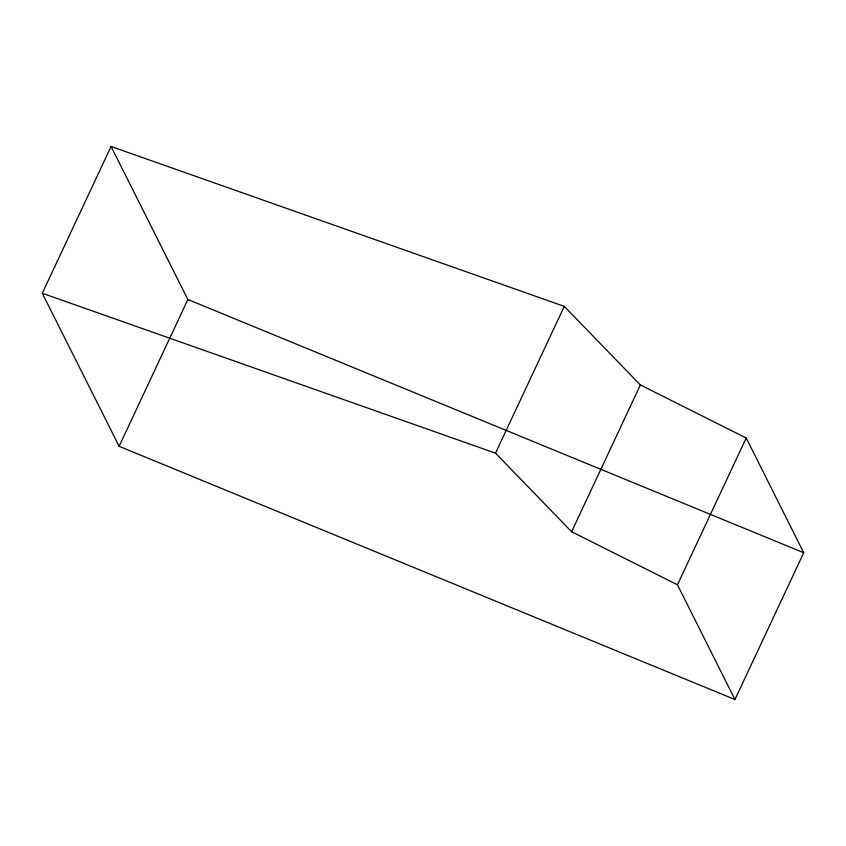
<?xml version="1.0" encoding="UTF-8"?>
<svg xmlns="http://www.w3.org/2000/svg" width="846" height="846" viewBox="0 0 846 846"><rect width="100%" height="100%" fill="white"/><g stroke="black" fill="none" stroke-linecap="round" stroke-linejoin="round"><path stroke-width="1.27" d="M42.3 293.255L111.059 146.464L564.282 306.368L640.369 384.941L746.214 438.006L803.7 552.745L734.941 699.536L119.117 446.307L42.3 293.255L495.523 453.16L571.61 531.732L677.456 584.798L734.941 699.536M119.117 446.307L187.875 299.516L111.059 146.464M495.523 453.16L564.282 306.368M571.61 531.732L640.369 384.941M677.456 584.798L746.214 438.006M187.875 299.516L803.7 552.745"/></g></svg>
